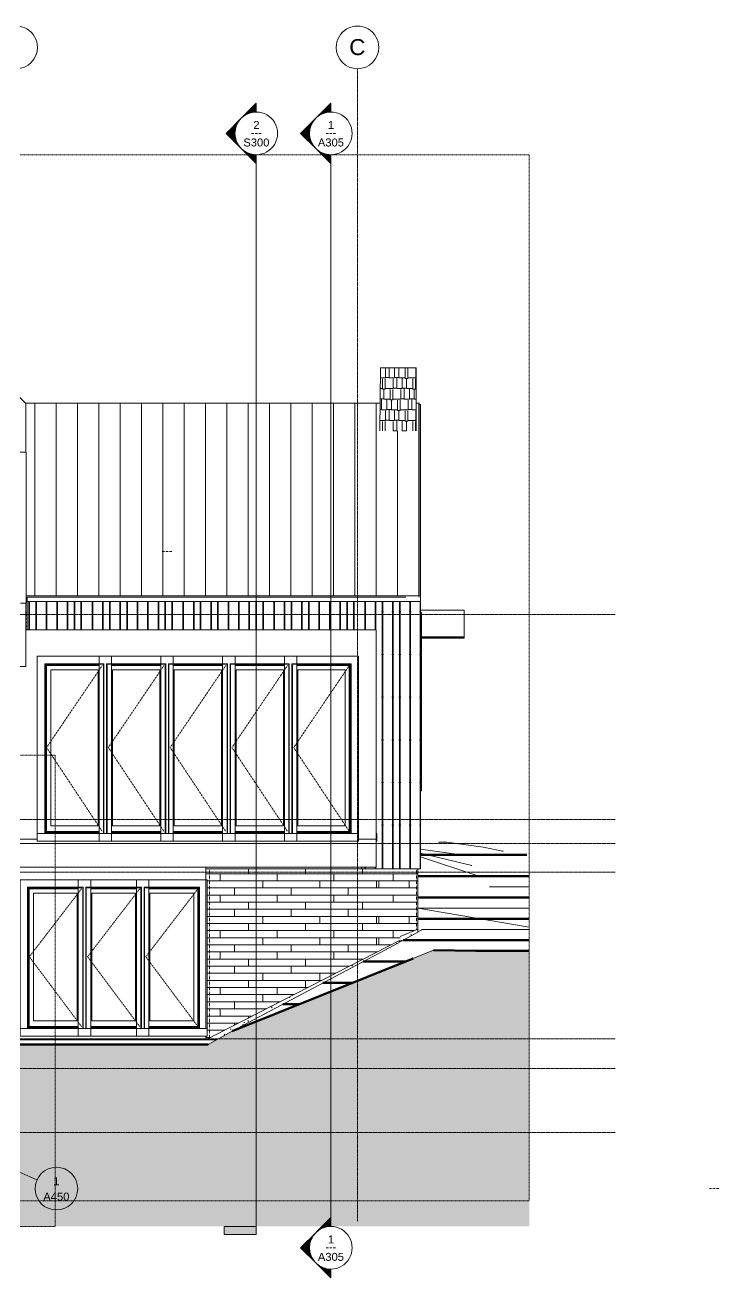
# Model space of a CAD drawing. Header units: inches. Extents: x -8998 to -7518, y -226 to 479.
# Drawn here: x -8622 to -8231, y -226 to 479 of the extents above; entities that cross this region are included whole.
import ezdxf

# ---------------------------------------------------------------- set-up
doc = ezdxf.new("R2010")
doc.units = ezdxf.units.IN
doc.header["$MEASUREMENT"] = 0
for name, pattern in [('Aligning Line 1_8_', [0.25, 0.125, -0.125]), ('Dash 1_16_', [0.12499999999999999, 0.06249999999999999, -0.06249999999999999]), ('Grid Line 1_2_', [0.8749999999999999, 0.4999999999999999, -0.125, 0.125, -0.125])]:
    doc.linetypes.add(name, pattern=pattern)
for name, color, linetype, lineweight in [('A-ANNO-SYMB', 150, 'Continuous', 9), ('A-CLNG', 13, 'Continuous', 18), ('A-DETL-1', 90, 'Dash 1_16_', 9), ('A-FLOR', 192, 'Continuous', 18), ('A-FLOR-LEVL-1', 51, 'Grid Line 1_2_', 9), ('A-GLAZ', 151, 'Continuous', 18), ('A-GLAZ-1', 151, 'Continuous', 9), ('A-GLAZ-2', 151, 'Dash 1_16_', 9), ('A-GLAZ-CWMG', 51, 'Continuous', 9), ('A-ROOF', 132, 'Continuous', 18), ('A-ROOF-PATT-1', 132, 'Continuous', 9), ('A-WALL', 113, 'Continuous', 18), ('A-WALL-PATT-1', 111, 'Continuous', 9), ('C-TOPO', 7, 'Continuous', 9), ('C-TOPO-1', 7, 'Continuous', 60), ('C-TOPO-MAJR', 7, 'Continuous', 80), ('G-ANNO-SYMB', 111, 'Aligning Line 1_8_', 9), ('G-ANNO-SYMB-1', 111, 'Continuous', 9), ('I-WALL', 2, 'Continuous', 18), ('S-BEAM', 12, 'Continuous', 9), ('S-FNDN', 32, 'Continuous', 18), ('S-GRID-1', 1, 'Grid Line 1_2_', 9), ('S-GRID-IDEN', 1, 'Continuous', 9)]:
    doc.layers.add(name, color=color, linetype=linetype, lineweight=lineweight)
doc.styles.add('Arial', font='arial.ttf', dxfattribs={"height": 8.999999999999993})
doc.styles.add('Arial_1', font='arial.ttf', dxfattribs={"height": 4.499999999999996})
doc.styles.add('Century Gothic', font='ufonts.com_century-gothic.ttf', dxfattribs={"height": 4.499999999999996})
pattern_1 = [(0, (-8602.267, 159.762), (15.36, 3.84), [0.634, -10.886, 0.634, -10.886, -61.44]), (0, (-8602.267, 159.762), (15.36, 3.84), [-23.04, 0.634, -22.406, 0.634, -10.886, -26.88]), (0, (-8602.267, 159.762), (15.36, 3.84), [-57.6, 0.634, -7.046, 0.634, -18.566]), (120, (-8596.507, 161.682), (-11.00553755053224, 11.38215020212898), [0.6339999999999999, -10.886, 0.6339999999999999, -10.886, -61.43999999999999]), (120, (-8596.507, 161.682), (-11.00553755053224, 11.38215020212898), [-23.04, 0.6339999999999999, -22.406, 0.6339999999999999, -10.886, -26.88]), (120, (-8596.507, 161.682), (-11.00553755053224, 11.38215020212898), [-57.59999999999999, 0.6339999999999999, -7.045999999999999, 0.6339999999999999, -18.566]), (240, (-8594.587, 169.362), (-4.354462449467752, -15.22215020212898), [0.634, -10.886, 0.634, -10.886, -61.44]), (240, (-8594.587, 169.362), (-4.354462449467752, -15.22215020212898), [-23.04, 0.634, -22.406, 0.634, -10.886, -26.88]), (240, (-8594.587, 169.362), (-4.354462449467752, -15.22215020212898), [-57.6, 0.634, -7.046, 0.634, -18.566])]
pattern_2 = [(90, (-8624.882, -91.375), (-51.125, 3.130503380320422e-15), [24, 0, 0, 0]), (90, (-8619.382, -91.375), (-51.125, 3.130503380320422e-15), [24, 0, 0, 0]), (90, (-8619.007, -91.375), (-51.125, 3.130503380320422e-15), [24, 0, 0, 0]), (90, (-8615.507, -91.375), (-51.125, 3.130503380320422e-15), [24, 0, 0, 0]), (90, (-8615.132, -91.375), (-51.125, 3.130503380320422e-15), [24, 0, 0, 0]), (90, (-8609.632, -91.375), (-51.125, 3.130503380320422e-15), [24, 0, 0, 0]), (90, (-8609.257, -91.375), (-51.125, 3.130503380320422e-15), [24, 0, 0, 0]), (90, (-8597.882, -91.375), (-51.125, 3.130503380320422e-15), [24, 0, 0, 0]), (90, (-8597.507, -91.375), (-51.125, 3.130503380320422e-15), [24, 0, 0, 0]), (90, (-8594.007, -91.375), (-51.125, 3.130503380320422e-15), [24, 0, 0, 0]), (90, (-8593.632, -91.375), (-51.125, 3.130503380320422e-15), [24, 0, 0, 0]), (90, (-8590.132, -91.375), (-51.125, 3.130503380320422e-15), [24, 0, 0, 0]), (90, (-8589.757, -91.375), (-51.125, 3.130503380320422e-15), [24, 0, 0, 0]), (90, (-8583.882, -91.375), (-51.125, 3.130503380320422e-15), [24, 0, 0, 0]), (90, (-8583.507, -91.375), (-51.125, 3.130503380320422e-15), [24, 0, 0, 0]), (90, (-8578.007, -91.375), (-51.125, 3.130503380320422e-15), [24, 0, 0, 0]), (90, (-8577.632, -91.375), (-51.125, 3.130503380320422e-15), [24, 0, 0, 0]), (90, (-8574.132, -91.375), (-51.125, 3.130503380320422e-15), [24, 0, 0, 0]), (90, (-8603.757, -91.375), (-51.125, 3.130503380320422e-15), [24, 0, 0, 0]), (90, (-8603.382, -91.375), (-51.125, 3.130503380320422e-15), [24, 0, 0, 0])]

# ---------------------------------------------------------------- blocks, each defined once
blk = doc.blocks.new('Walls 1 - Walls 1-1121987-Section 36')
at = {"layer": 'A-WALL-PATT-1'}
h = blk.add_hatch(dxfattribs=at)
h.set_pattern_fill('FP_3', color=256, style=0, pattern_type=2)
h.set_pattern_definition([(0, (-8412.499, 202.313), (12.75, 6), [3, -2.5, 3.5, -1.5, -6.5]), (0, (-8412.499, 202.313), (12.75, 6), [-10.5, 4.5, -2]), (0, (-8409.499, 202.563), (12.75, 6), [2.5, -9.5, 2, -3]), (0, (-8403.499, 201.938), (12.75, 6), [1.5, -15.5]), (90, (-8412.499, 202.313), (-4.25, 6), [5.75, -18.25]), (90, (-8409.499, 202.313), (-4.25, 6), [5.625, -18.375]), (90, (-8406.999, 202.313), (-4.25, 6), [5.25, -18.75]), (90, (-8403.499, 201.938), (-4.25, 6), [5.75, -18.25]), (90, (-8401.999, 201.938), (-4.25, 6), [5.75, -18.25]), (90, (-8397.499, 202.313), (-4.25, 6), [5.5, -18.5])])
h.paths.add_polyline_path([(-8421.964250993546, 250.461730966925), (-8401.569381337622, 250.461730966925), (-8401.569381337622, 286.0000000000001), (-8421.569381337624, 286.0000000000001), (-8421.912341129982, 255.1336186876528)], flags=0)
at = {"layer": 'A-WALL'}
for p, q in [((-8421.964250993546, 250.461730966925), (-8421.569381337622, 286.0000000000001)), ((-8421.569381337622, 286.0000000000001), (-8401.569381337622, 286.0000000000001)), ((-8401.569381337622, 286.0000000000001), (-8401.569381337622, 250.461730966925))]:
    blk.add_line(p, q, dxfattribs=at)
blk = doc.blocks.new('Window-Picture-Andersen-A_Series - 39-1_4_ x 39-1_4_-2458052-Section 36')
at = {"layer": 'A-GLAZ-1'}
for p, q in [((-8398.881881505358, 132.6875000000059), (-8399.069381505358, 132.7205613088888)), ((-8399.069381505358, 128.3750000000055), (-8398.881881505358, 128.3750000000055)), ((-8398.881881505358, 128.3750000000055), (-8398.881881505358, 132.6875000000059))]:
    blk.add_line(p, q, dxfattribs=at)
blk = doc.blocks.new('Rectangular Mullion - Profile_Polycarbonate_Upper and left-1968211-Section 36')
at = {"layer": 'A-GLAZ-CWMG'}
for p, q in [((-8398.569381505358, 133.1249999999997), (-8398.569381505358, 48.000000000051)), ((-8398.569381505358, 48.000000000051), (-8399.069381505358, 48.000000000051))]:
    blk.add_line(p, q, dxfattribs=at)
blk = doc.blocks.new('Window-Casement-Andersen-A_Series - ACW21080-2462604-Section 36')
at = {"layer": 'A-GLAZ-1'}
for p, q in [((-8423.694381337627, 24.06250000000096), (-8424.006881337626, 24.1176021814724)), ((-8423.694381337627, 19.75000000000056), (-8423.694381337627, 24.06250000000096)), ((-8424.006881337626, 19.75000000000056), (-8423.694381337627, 19.75000000000056))]:
    blk.add_line(p, q, dxfattribs=at)
blk = doc.blocks.new('Window-Casement-Andersen-A_Series - ACW21080-2462684-Section 36')
at = {"layer": 'A-GLAZ-1'}
for p, q in [((-8545.194381421506, 123.7500000000009), (-8545.194381421506, 24.11769034496276)), ((-8503.444381421505, 123.7500000000009), (-8545.194381421506, 123.7500000000009)), ((-8503.444381421505, 123.7500000000009), (-8503.444381421505, 24.11769034496279)), ((-8540.694381421506, 24.11769034496277), (-8540.694381421506, 119.2500000000008)), ((-8540.694381421506, 119.2500000000008), (-8507.944381421506, 119.2500000000008)), ((-8538.194381421505, 118.8750000000008), (-8510.444381421506, 118.8750000000008)), ((-8510.444381421506, 118.517102086223), (-8538.194381421505, 118.517102086223)), ((-8537.631881421505, 116.1875000000008), (-8537.631881421505, 28.36328124999998)), ((-8537.631881421505, 116.1875000000008), (-8511.006881421505, 116.1875000000008)), ((-8511.006881421505, 28.36328124999998), (-8511.006881421505, 116.1875000000008)), ((-8507.944381421506, 119.2500000000008), (-8507.944381421506, 24.11769034496279)), ((-8537.631881421505, 28.36328124999998), (-8511.006881421505, 28.36328124999998)), ((-8540.694381421506, 24.11769034496277), (-8545.194381421506, 24.11769034496277)), ((-8545.194381421506, 24.11769034496277), (-8545.194381421506, 24.06250000000096)), ((-8503.444381421505, 24.06250000000096), (-8545.194381421506, 24.06250000000096)), ((-8545.194381421506, 24.06250000000096), (-8545.194381421506, 19.75000000000056)), ((-8510.444381421506, 25.23189791377804), (-8538.194381421505, 25.23189791377804)), ((-8538.194381421505, 24.87500000000021), (-8510.444381421506, 24.87500000000021)), ((-8510.444381421506, 24.25000000000095), (-8538.194381421505, 24.25000000000095)), ((-8503.444381421505, 24.11769034496279), (-8507.944381421506, 24.11769034496279)), ((-8503.444381421505, 24.11769034496279), (-8503.444381421505, 24.06250000000096)), ((-8503.444381421505, 24.06250000000096), (-8503.444381421505, 19.75000000000056)), ((-8545.194381421506, 19.75000000000056), (-8503.444381421505, 19.75000000000056))]:
    blk.add_line(p, q, dxfattribs=at)
at = {"layer": 'A-GLAZ-2'}
for p, q in [((-8508.663131421505, 118.517102086223), (-8539.961483507726, 72.39605104311167)), ((-8539.961483507726, 72.39605104311165), (-8508.663131421505, 25.23189791377804))]:
    blk.add_line(p, q, dxfattribs=at)
blk = doc.blocks.new('Window-Casement-Andersen-A_Series - ACW21080-V5-Section 36')
at = {"layer": 'A-GLAZ-1'}
for p, q in [((-8475.694381421508, 123.7500000000009), (-8475.694381421508, 24.11769034496276)), ((-8433.944381421506, 123.7500000000009), (-8475.694381421508, 123.7500000000009)), ((-8433.944381421506, 123.7500000000009), (-8433.944381421506, 24.11769034496279)), ((-8471.194381421508, 24.11769034496277), (-8471.194381421508, 119.2500000000008)), ((-8471.194381421508, 119.2500000000008), (-8438.444381421508, 119.2500000000008)), ((-8468.694381421506, 118.8750000000008), (-8438.819381421508, 118.8750000000008)), ((-8439.163131421506, 118.517102086223), (-8468.694381421506, 118.517102086223)), ((-8468.131881421506, 116.1875000000008), (-8468.131881421506, 28.36328124999998)), ((-8468.131881421506, 116.1875000000008), (-8441.506881421506, 116.1875000000008)), ((-8441.506881421506, 28.36328124999998), (-8441.506881421506, 116.1875000000008)), ((-8439.163131421506, 118.517102086223), (-8439.163131421506, 25.23189791377804)), ((-8438.819381421508, 24.87500000000022), (-8438.819381421508, 118.8750000000008)), ((-8438.444381421508, 119.2500000000008), (-8438.444381421508, 24.11769034496279)), ((-8468.131881421506, 28.36328124999998), (-8441.506881421506, 28.36328124999998)), ((-8471.194381421508, 24.11769034496277), (-8475.694381421508, 24.11769034496277)), ((-8475.694381421508, 24.11769034496277), (-8475.694381421508, 24.06250000000096)), ((-8433.944381421506, 24.06250000000096), (-8475.694381421508, 24.06250000000096)), ((-8475.694381421508, 24.06250000000096), (-8475.694381421508, 19.75000000000056)), ((-8439.163131421506, 25.23189791377804), (-8468.694381421506, 25.23189791377804)), ((-8468.694381421506, 24.87500000000021), (-8438.819381421508, 24.87500000000021)), ((-8438.444381421508, 24.25000000000095), (-8468.694381421506, 24.25000000000095)), ((-8433.944381421506, 24.11769034496279), (-8438.444381421508, 24.11769034496279)), ((-8433.944381421506, 24.11769034496279), (-8433.944381421506, 24.06250000000096)), ((-8433.944381421506, 24.06250000000096), (-8433.944381421506, 19.75000000000056)), ((-8475.694381421508, 19.75000000000056), (-8433.944381421506, 19.75000000000056))]:
    blk.add_line(p, q, dxfattribs=at)
at = {"layer": 'A-GLAZ-2'}
for p, q in [((-8439.163131421506, 118.517102086223), (-8470.461483507728, 72.39605104311167)), ((-8470.461483507728, 72.39605104311165), (-8439.163131421506, 25.23189791377804))]:
    blk.add_line(p, q, dxfattribs=at)
blk = doc.blocks.new('Window-Casement-Andersen-A_Series - ACW21080-V6-Section 36')
at = {"layer": 'A-GLAZ-1'}
for p, q in [((-8614.694381421505, 123.7500000000009), (-8614.694381421505, 24.11769034496276)), ((-8572.944381421503, 123.7500000000009), (-8614.694381421505, 123.7500000000009)), ((-8572.944381421503, 123.7500000000009), (-8572.944381421503, 24.11769034496279)), ((-8610.194381421505, 24.11769034496277), (-8610.194381421505, 119.2500000000008)), ((-8610.194381421505, 119.2500000000008), (-8577.444381421505, 119.2500000000008)), ((-8609.819381421505, 118.8750000000008), (-8579.944381421505, 118.8750000000008)), ((-8609.819381421505, 118.8750000000008), (-8609.819381421505, 24.87500000000021)), ((-8579.944381421505, 118.517102086223), (-8609.461483507725, 118.517102086223)), ((-8609.461483507725, 25.23189791377804), (-8609.461483507725, 118.517102086223)), ((-8607.131881421503, 116.1875000000008), (-8607.131881421503, 28.36328124999998)), ((-8607.131881421503, 116.1875000000008), (-8580.506881421503, 116.1875000000008)), ((-8580.506881421503, 28.36328124999998), (-8580.506881421503, 116.1875000000008)), ((-8577.444381421505, 119.2500000000008), (-8577.444381421505, 24.11769034496279)), ((-8607.131881421503, 28.36328124999998), (-8580.506881421503, 28.36328124999998)), ((-8610.194381421505, 24.11769034496277), (-8614.694381421505, 24.11769034496277)), ((-8614.694381421505, 24.11769034496277), (-8614.694381421505, 24.06250000000096)), ((-8572.944381421503, 24.06250000000096), (-8614.694381421505, 24.06250000000096)), ((-8614.694381421505, 24.06250000000096), (-8614.694381421505, 19.75000000000056)), ((-8579.944381421505, 24.25000000000095), (-8610.194381421505, 24.25000000000095)), ((-8609.819381421505, 24.87500000000021), (-8579.944381421505, 24.87500000000021)), ((-8579.944381421505, 25.23189791377804), (-8609.461483507725, 25.23189791377804)), ((-8572.944381421503, 24.11769034496279), (-8577.444381421505, 24.11769034496279)), ((-8572.944381421503, 24.11769034496279), (-8572.944381421503, 24.06250000000096)), ((-8572.944381421503, 24.06250000000096), (-8572.944381421503, 19.75000000000056)), ((-8614.694381421505, 19.75000000000056), (-8572.944381421503, 19.75000000000056))]:
    blk.add_line(p, q, dxfattribs=at)
at = {"layer": 'A-GLAZ-2'}
for p, q in [((-8578.163131421503, 118.517102086223), (-8609.461483507725, 72.39605104311167)), ((-8609.461483507725, 72.39605104311165), (-8578.163131421503, 25.23189791377804))]:
    blk.add_line(p, q, dxfattribs=at)
blk = doc.blocks.new('Walls 4 - Walls 2-1996288-Section 36')
at = {"layer": 'A-WALL'}
for p, q in [((-8629.506881505384, 238.4999999998936), (-8620.881881505384, 238.4999999998936)), ((-8629.506881505384, 197.7499999998929), (-8629.506881505384, 238.4999999998936)), ((-8620.881881505384, 153.6250000000009), (-8620.881881505384, 238.4999999998936)), ((-8629.506881505384, 154.2499999998918), (-8629.506881505384, 193.4374999998925)), ((-8620.881881505384, 153.6250000000009), (-8624.13858227842, 153.6250000000009))]:
    blk.add_line(p, q, dxfattribs=at)
blk = doc.blocks.new('Dimension Lumber - GLULAM - 5_125 in_ x 15_125 in_-2000026-Section 36')
at = {"layer": 'S-BEAM'}
h = blk.add_hatch(dxfattribs=at)
h.set_pattern_fill('FP_15', color=256, style=0, pattern_type=2)
h.set_pattern_definition([(180, (-8491.569, 140.687), (2.449293598294706e-16, 2), [])])
h.paths.add_polyline_path([(-8399.06938150536, 133.1249999999997), (-8398.569381505356, 133.1249999999997), (-8398.569381505356, 148.2499999999997), (-8399.06938150536, 148.2499999999997), (-8399.06938150536, 142.1251186876528)], flags=0)
h.paths.add_polyline_path([(-8621.131881505386, 138.6249999999997), (-8620.304381505382, 138.6249999999997), (-8620.304381505382, 148.2499999999997), (-8621.131881505386, 148.2499999999997), (-8621.131881505386, 142.1251186876528)], flags=0)
for p, q in [((-8621.131881505386, 148.2499999999997), (-8620.30438150538, 148.2499999999997)), ((-8399.06938150536, 148.2499999999997), (-8398.569381505356, 148.2499999999997)), ((-8398.569381505356, 148.2499999999997), (-8398.569381505356, 133.1249999999997)), ((-8398.569381505356, 133.1249999999997), (-8399.06938150536, 133.1249999999997))]:
    blk.add_line(p, q, dxfattribs=at)
blk = doc.blocks.new('Window-Casement-Andersen-A_Series - ACW2868-2462844-Section 36')
at = {"layer": 'A-GLAZ-1'}
for p, q in [((-8624.398197061104, -85.53577525563448), (-8624.398197061104, -1.903465600596021)), ((-8584.648197061104, -1.903465600596032), (-8624.398197061104, -1.903465600596032)), ((-8619.898197061104, -85.53577525563448), (-8619.898197061104, -6.403465600596127)), ((-8619.898197061104, -6.403465600596138), (-8589.148197061104, -6.403465600596138)), ((-8619.523197061104, -6.778465600596095), (-8591.648197061106, -6.778465600596106)), ((-8619.523197061104, -84.77846560059692), (-8619.523197061104, -6.778465600596095)), ((-8589.148197061104, -6.403465600596138), (-8589.148197061104, -85.53577525563446)), ((-8584.648197061104, -1.903465600596032), (-8584.648197061104, -85.53577525563446)), ((-8591.648197061106, -7.136363514373879), (-8619.165299147327, -7.136363514373879)), ((-8619.165299147327, -7.136363514373879), (-8619.165299147327, -84.42156768681912)), ((-8616.835697061104, -81.29018435059719), (-8616.835697061104, -9.465965600596165)), ((-8616.835697061104, -9.465965600596165), (-8592.210697061106, -9.465965600596165)), ((-8592.210697061106, -9.465965600596165), (-8592.210697061106, -81.29018435059719)), ((-8619.165299147327, -84.42156768681912), (-8591.648197061106, -84.42156768681912)), ((-8592.210697061106, -81.29018435059719), (-8616.835697061104, -81.29018435059719)), ((-8624.398197061104, -85.59096560059629), (-8624.398197061104, -85.53577525563448)), ((-8619.898197061104, -85.53577525563448), (-8624.398197061104, -85.53577525563448)), ((-8624.398197061104, -89.90346560059658), (-8624.398197061104, -85.59096560059629)), ((-8624.398197061104, -85.59096560059629), (-8584.648197061104, -85.59096560059629)), ((-8584.648197061104, -89.90346560059658), (-8624.398197061104, -89.90346560059658)), ((-8619.898197061104, -85.40346560059629), (-8591.648197061106, -85.40346560059629)), ((-8591.648197061106, -84.77846560059692), (-8619.523197061104, -84.77846560059692)), ((-8584.648197061104, -85.53577525563446), (-8589.148197061104, -85.53577525563446)), ((-8584.648197061104, -85.53577525563446), (-8584.648197061104, -85.59096560059629)), ((-8584.648197061104, -85.59096560059629), (-8584.648197061104, -89.90346560059658))]:
    blk.add_line(p, q, dxfattribs=at)
at = {"layer": 'A-GLAZ-2'}
for p, q in [((-8589.866947061106, -7.136363514373879), (-8619.165299147327, -45.25741455748538)), ((-8619.165299147327, -45.25741455748538), (-8589.866947061106, -84.42156768681912))]:
    blk.add_line(p, q, dxfattribs=at)
blk = doc.blocks.new('Window-Casement-Andersen-A_Series - ACW2868-V11-Section 36')
at = {"layer": 'A-GLAZ-1'}
for p, q in [((-8591.648197061106, -85.53577525563448), (-8591.648197061106, -1.903465600596021)), ((-8551.898197061106, -1.903465600596032), (-8591.648197061106, -1.903465600596032)), ((-8587.148197061106, -85.53577525563448), (-8587.148197061106, -6.403465600596127)), ((-8587.148197061106, -6.403465600596138), (-8556.398197061106, -6.403465600596138)), ((-8584.648197061104, -6.778465600596095), (-8558.898197061106, -6.778465600596106)), ((-8556.398197061106, -6.403465600596138), (-8556.398197061106, -85.53577525563446)), ((-8551.898197061106, -1.903465600596032), (-8551.898197061106, -85.53577525563446)), ((-8558.898197061106, -7.136363514373879), (-8584.648197061104, -7.136363514373879)), ((-8584.085697061104, -81.29018435059719), (-8584.085697061104, -9.465965600596165)), ((-8584.085697061104, -9.465965600596165), (-8559.460697061106, -9.465965600596165)), ((-8559.460697061106, -9.465965600596165), (-8559.460697061106, -81.29018435059719)), ((-8584.648197061104, -84.42156768681912), (-8558.898197061106, -84.42156768681912)), ((-8559.460697061106, -81.29018435059719), (-8584.085697061104, -81.29018435059719)), ((-8591.648197061106, -85.59096560059629), (-8591.648197061106, -85.53577525563448)), ((-8587.148197061106, -85.53577525563448), (-8591.648197061106, -85.53577525563448)), ((-8591.648197061106, -89.90346560059658), (-8591.648197061106, -85.59096560059629)), ((-8591.648197061106, -85.59096560059629), (-8551.898197061106, -85.59096560059629)), ((-8551.898197061106, -89.90346560059658), (-8591.648197061106, -89.90346560059658)), ((-8558.898197061106, -84.77846560059692), (-8584.648197061104, -84.77846560059692)), ((-8584.648197061104, -85.40346560059629), (-8558.898197061106, -85.40346560059629)), ((-8551.898197061106, -85.53577525563446), (-8556.398197061106, -85.53577525563446)), ((-8551.898197061106, -85.53577525563446), (-8551.898197061106, -85.59096560059629)), ((-8551.898197061106, -85.59096560059629), (-8551.898197061106, -89.90346560059658))]:
    blk.add_line(p, q, dxfattribs=at)
at = {"layer": 'A-GLAZ-2'}
for p, q in [((-8557.116947061106, -7.136363514373879), (-8586.415299147327, -45.25741455748538)), ((-8586.415299147327, -45.25741455748538), (-8557.116947061106, -84.42156768681912))]:
    blk.add_line(p, q, dxfattribs=at)
blk = doc.blocks.new('Window-Casement-Andersen-A_Series - ACW2868-V12-Section 36')
at = {"layer": 'A-GLAZ-1'}
for p, q in [((-8558.898197061106, -85.53577525563448), (-8558.898197061106, -1.903465600596021)), ((-8519.148197061106, -1.903465600596032), (-8558.898197061106, -1.903465600596032)), ((-8554.398197061106, -85.53577525563448), (-8554.398197061106, -6.403465600596127)), ((-8554.398197061106, -6.403465600596138), (-8523.648197061106, -6.403465600596138)), ((-8551.898197061106, -6.778465600596095), (-8524.023197061106, -6.778465600596106)), ((-8524.023197061106, -6.778465600596106), (-8524.023197061106, -84.77846560059693)), ((-8523.648197061106, -6.403465600596138), (-8523.648197061106, -85.53577525563446)), ((-8519.148197061106, -1.903465600596032), (-8519.148197061106, -85.53577525563446)), ((-8524.366947061106, -7.136363514373879), (-8551.898197061106, -7.136363514373879)), ((-8551.335697061106, -81.29018435059719), (-8551.335697061106, -9.465965600596165)), ((-8551.335697061106, -9.465965600596165), (-8526.710697061106, -9.465965600596165)), ((-8526.710697061106, -9.465965600596165), (-8526.710697061106, -81.29018435059719)), ((-8524.366947061106, -84.42156768681912), (-8524.366947061106, -7.136363514373879)), ((-8551.898197061106, -84.42156768681912), (-8524.366947061106, -84.42156768681912)), ((-8526.710697061106, -81.29018435059719), (-8551.335697061106, -81.29018435059719)), ((-8558.898197061106, -85.59096560059629), (-8558.898197061106, -85.53577525563448)), ((-8554.398197061106, -85.53577525563448), (-8558.898197061106, -85.53577525563448)), ((-8558.898197061106, -89.90346560059658), (-8558.898197061106, -85.59096560059629)), ((-8558.898197061106, -85.59096560059629), (-8519.148197061106, -85.59096560059629)), ((-8519.148197061106, -89.90346560059658), (-8558.898197061106, -89.90346560059658)), ((-8524.023197061106, -84.77846560059692), (-8551.898197061106, -84.77846560059692)), ((-8551.898197061106, -85.40346560059629), (-8523.648197061106, -85.40346560059629)), ((-8519.148197061106, -85.53577525563446), (-8523.648197061106, -85.53577525563446)), ((-8519.148197061106, -85.53577525563446), (-8519.148197061106, -85.59096560059629)), ((-8519.148197061106, -85.59096560059629), (-8519.148197061106, -89.90346560059658))]:
    blk.add_line(p, q, dxfattribs=at)
at = {"layer": 'A-GLAZ-2'}
for p, q in [((-8524.366947061106, -7.136363514373879), (-8553.665299147327, -45.25741455748538)), ((-8553.665299147327, -45.25741455748538), (-8524.366947061106, -84.42156768681912))]:
    blk.add_line(p, q, dxfattribs=at)
blk = doc.blocks.new('Grid - Grid Head - Circle-50561-Section 36')
at = {"layer": 'S-GRID-IDEN'}
for radius, start, end in [(11.99999999999994, 359.9999999999994, 180), (11.99999999999997, 179.9999999999999, 359.999999999999)]:
    blk.add_arc((-8434.569381337618, 466.144851089382), radius, start, end, dxfattribs=at)
blk = doc.blocks.new('Section - 3_32_ x 3_8_-54337-Section 36')
at = {"layer": 'G-ANNO-SYMB-1'}
blk.add_hatch(color=256, dxfattribs=at).paths.add_polyline_path([(-8684.16698472335, -196.899083573237), (-8666.16698472335, -196.8990835732372), (-8666.16698472335, -201.3990835732372), (-8684.16698472335, -201.399083573237)], flags=0)
for p, q in [((-8684.16698472335, -196.899083573237), (-8684.16698472335, -201.399083573237)), ((-8666.16698472335, -196.8990835732372), (-8684.16698472335, -196.899083573237)), ((-8666.16698472335, -201.3990835732372), (-8666.16698472335, -196.8990835732372)), ((-8684.16698472335, -201.399083573237), (-8666.16698472335, -201.3990835732372))]:
    blk.add_line(p, q, dxfattribs=at)
blk = doc.blocks.new('Section - Section Head - Filled-22785-Section 36')
at = {"layer": 'G-ANNO-SYMB-1'}
h = blk.add_hatch(color=256, dxfattribs=at)
edge = h.paths.add_edge_path(flags=0)
edge.add_arc((-8666.16698472335, 388.2745239519206), 12.01561779548133, 89.99999999999972, 132.0783950246214, ccw=False)
edge.add_line((-8666.16698472335, 400.2901417474024), (-8666.16698472335, 405.2450867003977))
edge.add_line((-8666.16698472335, 405.2450867003977), (-8674.219212401667, 397.1928590220793))
h = blk.add_hatch(color=256, dxfattribs=at)
edge = h.paths.add_edge_path(flags=0)
edge.add_line((-8674.652266097588, 396.7598053261592), (-8683.137547471826, 388.2745239519206))
edge.add_line((-8683.137547471826, 388.2745239519206), (-8678.16698472335, 388.2745239519206))
edge.add_arc((-8666.16698472335, 388.2745239519205), 11.99999999999945, 135.0000000000002, 180.0000000000001, ccw=False)
h = blk.add_hatch(color=256, dxfattribs=at)
edge = h.paths.add_edge_path(flags=0)
edge.add_arc((-8666.16698472335, 388.2745239519206), 11.99999999999991, 180.0000000000001, 225.0000000000014, ccw=False)
edge.add_line((-8678.16698472335, 388.2745239519206), (-8683.137547471826, 388.2745239519206))
edge.add_line((-8683.137547471826, 388.2745239519206), (-8674.652266097588, 379.789242577682))
h = blk.add_hatch(color=256, dxfattribs=at)
edge = h.paths.add_edge_path(flags=0)
edge.add_line((-8674.219212401667, 379.3561888817619), (-8666.16698472335, 371.3039612034434))
edge.add_line((-8666.16698472335, 371.3039612034434), (-8666.16698472335, 376.2589061564386))
edge.add_arc((-8666.16698472335, 388.2745239519205), 12.01561779548133, 227.9216049753783, 270, ccw=False)
for p, q in [((-8674.219212401667, 397.1928590220793), (-8666.16698472335, 405.2450867003977)), ((-8666.16698472335, 405.2450867003977), (-8666.16698472335, 400.2901417474024)), ((-8683.137547471826, 388.2745239519206), (-8674.652266097588, 396.7598053261592)), ((-8678.16698472335, 388.2745239519206), (-8683.137547471826, 388.2745239519206)), ((-8674.652266097588, 379.789242577682), (-8683.137547471826, 388.2745239519206)), ((-8683.137547471826, 388.2745239519206), (-8678.16698472335, 388.2745239519206)), ((-8666.16698472335, 371.3039612034434), (-8674.219212401667, 379.3561888817619)), ((-8666.16698472335, 376.2589061564386), (-8666.16698472335, 371.3039612034434))]:
    blk.add_line(p, q, dxfattribs=at)
for centre, radius, start, end in [((-8666.16698472335, 388.2901417474024), 11.99999999999991, 89.99999999999972, 269.9999999999994), ((-8666.16698472335, 388.2745239519205), 11.99999999999945, 134.9999999999998, 179.9999999999997), ((-8666.16698472335, 388.2745239519206), 12.01561779548133, 89.99999999999933, 132.0783950246211), ((-8666.16698472335, 388.2901417474024), 12, 269.9999999999996, 90), ((-8666.16698472335, 388.2745239519206), 11.99999999999991, 179.9999999999997, 225.0000000000011), ((-8666.16698472335, 388.2745239519205), 12.01561779548133, 227.9216049753779, 269.9999999999996)]:
    blk.add_arc(centre, radius, start, end, dxfattribs=at)
blk = doc.blocks.new('Section - Callout Head-565430-Section 36')
at = {"layer": 'A-ANNO-SYMB'}
for radius, start, end in [(12, 0, 179.9999999999999), (11.99999999999999, 179.9999999999999, 359.9999999999994)]:
    blk.add_arc((-8603.941737977644, -175.6625533410877), radius, start, end, dxfattribs=at)
at = {"layer": 'A-ANNO-SYMB', "insert": (-8236.992128904527, -172.8533640730273), "char_height": 4.499999999999996, "width": 7.726499999999993, "attachment_point": 1, "style": 'Century Gothic'}
blk.add_mtext('---', dxfattribs=at)

msp = doc.modelspace()

# ---------------------------------------------------------------- hatches: boundary and pattern name
at = {"layer": 'A-ROOF-PATT-1'}
h = msp.add_hatch(dxfattribs=at)
h.set_pattern_fill('FP_7', color=256, style=0, pattern_type=2)
h.set_pattern_definition([(90, (0, 1404.034), (-12, 7.347880794884119e-16), [])])
h.paths.add_polyline_path([(-8620.881881505382, 157.6735060918386), (-8399.819381505356, 157.6735060918386), (-8399.819381505356, 266.0153029669466), (-8401.569381337622, 266.0153029669466), (-8401.569381337622, 250.4617309669246), (-8421.964250993546, 250.4617309669247), (-8421.79143352688, 266.0153029669464), (-8621.252855820823, 266.0153029669455), (-8621.131881505384, 265.8943286515068), (-8621.131881505384, 238.4999999998936), (-8620.881881505382, 238.4999999998936), (-8620.881881505382, 158.0201206156266)], flags=0)
at = {"layer": 'A-WALL-PATT-1'}
h = msp.add_hatch(dxfattribs=at)
h.set_pattern_fill('FP_8', color=256, style=0, pattern_type=2)
h.set_pattern_definition([(90, (-8624.882, 114.302), (-51.125, 3.130503380320422e-15), [24, 0, 0, 0]), (90, (-8619.382, 114.302), (-51.125, 3.130503380320422e-15), [24, 0, 0, 0]), (90, (-8619.007, 114.302), (-51.125, 3.130503380320422e-15), [24, 0, 0, 0]), (90, (-8615.507, 114.302), (-51.125, 3.130503380320422e-15), [24, 0, 0, 0]), (90, (-8615.132, 114.302), (-51.125, 3.130503380320422e-15), [24, 0, 0, 0]), (90, (-8609.632, 114.302), (-51.125, 3.130503380320422e-15), [24, 0, 0, 0]), (90, (-8609.257, 114.302), (-51.125, 3.130503380320422e-15), [24, 0, 0, 0]), (90, (-8597.882, 114.302), (-51.125, 3.130503380320422e-15), [24, 0, 0, 0]), (90, (-8597.507, 114.302), (-51.125, 3.130503380320422e-15), [24, 0, 0, 0]), (90, (-8594.007, 114.302), (-51.125, 3.130503380320422e-15), [24, 0, 0, 0]), (90, (-8593.632, 114.302), (-51.125, 3.130503380320422e-15), [24, 0, 0, 0]), (90, (-8590.132, 114.302), (-51.125, 3.130503380320422e-15), [24, 0, 0, 0]), (90, (-8589.757, 114.302), (-51.125, 3.130503380320422e-15), [24, 0, 0, 0]), (90, (-8583.882, 114.302), (-51.125, 3.130503380320422e-15), [24, 0, 0, 0]), (90, (-8583.507, 114.302), (-51.125, 3.130503380320422e-15), [24, 0, 0, 0]), (90, (-8578.007, 114.302), (-51.125, 3.130503380320422e-15), [24, 0, 0, 0]), (90, (-8577.632, 114.302), (-51.125, 3.130503380320422e-15), [24, 0, 0, 0]), (90, (-8574.132, 114.302), (-51.125, 3.130503380320422e-15), [24, 0, 0, 0]), (90, (-8603.757, 114.302), (-51.125, 3.130503380320422e-15), [24, 0, 0, 0]), (90, (-8603.382, 114.302), (-51.125, 3.130503380320422e-15), [24, 0, 0, 0])])
h.paths.add_polyline_path([(-8624.891540324983, 117.9375000000014), (-8621.131881505384, 117.9375000000014), (-8621.131881505384, 153.6250000000009), (-8624.138582278418, 153.6250000000009), (-8624.138582278418, 149.9374999998914), (-8629.381881505384, 149.9374999998913), (-8629.381881505384, 117.9375000000014)], flags=0)
h.paths.add_polyline_path([(-8621.842202321253, 238.4999999998936), (-8621.131881505384, 238.4999999998936), (-8621.131881505384, 265.8943286515068), (-8629.381881505384, 274.1443286515048), (-8629.381881505384, 241.4374999998932), (-8624.138582278418, 241.4374999998932), (-8624.138582278418, 238.4999999998936)], flags=0)
h = msp.add_hatch(dxfattribs=at)
h.set_pattern_fill('FP_6', color=256, style=0, pattern_type=2)
h.set_pattern_definition(pattern_2)
h.paths.add_polyline_path([(-8432.319381337617, 4.249999999999885), (-8407.319381505358, 4.249999999999885), (-8407.319381505358, 154.553342496373), (-8620.30438150538, 154.5533424962896), (-8620.30438150538, 138.6249999999997), (-8424.006881337626, 138.6249999999997), (-8424.006881337626, 24.1176021814723), (-8423.694381337626, 24.06250000000088), (-8423.694381337626, 19.75000000000037), (-8424.006881337626, 19.75000000000037), (-8424.006881337626, 5.124999999999772), (-8432.319381337617, 5.124999999999772)], flags=0)
h = msp.add_hatch(dxfattribs=at)
h.set_pattern_fill('FP_6', color=256, style=0, pattern_type=2)
h.set_pattern_definition(pattern_2)
h.paths.add_polyline_path([(-8407.319381505358, 4.249999999999885), (-8399.069381505358, 4.249999999999885), (-8399.069381505358, 154.5533424963764), (-8407.319381505358, 154.5533424963732), (-8407.319381505358, 29.11661868765281)], flags=0)
h = msp.add_hatch(dxfattribs=at)
h.set_pattern_fill('FP_5', color=256, style=0, pattern_type=2)
h.set_pattern_definition([(0, (-8519.819, -90.575), (0, 4), []), (90, (-8519.819, -90.575), (-7.999999999999999, 8), [4, -28]), (90, (-8503.819, -86.575), (-7.999999999999999, 8), [4, -28])])
h.paths.add_polyline_path([(-8519.786416330935, -91.9999980926517), (-8422.569381505356, -42.07499999997417), (-8422.569381505356, 4.249999999999885), (-8519.819381505356, 4.249999999999885), (-8519.819381505356, -1.903465600596234), (-8519.148197061106, -1.903465600596234), (-8519.148197061106, -89.90346560059685), (-8519.819381505356, -89.90346560059685), (-8519.819381505356, -91.9999980926517)], flags=0)
h = msp.add_hatch(dxfattribs=at)
h.set_pattern_fill('FP_11', color=256, style=0, pattern_type=2)
h.set_pattern_definition([(0, (-8422.569, -90.575), (0, 4), []), (90, (-8422.569, -90.575), (-7.999999999999999, 8), [4, -28]), (90, (-8406.569, -86.575), (-7.999999999999999, 8), [4, -28])])
h.paths.add_polyline_path([(-8422.569381505356, -42.07499999998884), (-8410.569381505358, -35.91249999999479), (-8410.569381505358, 4.249999999999885), (-8422.569381505356, 4.249999999999885), (-8422.569381505356, -40.00045394897494)], flags=0)
h = msp.add_hatch(dxfattribs=at)
h.set_pattern_fill('FP_9', color=256, style=0, pattern_type=2)
h.set_pattern_definition([(0, (-8405.569, -90.575), (0, 4), []), (90, (-8405.569, -90.575), (-7.999999999999999, 8), [4, -28]), (90, (-8389.569, -86.575), (-7.999999999999999, 8), [4, -28])])
h.paths.add_polyline_path([(-8410.569381505353, -33.85833333333192), (-8400.569381505358, -29.7500000000021), (-8400.569381505358, 4.249999999999715), (-8410.569381505358, 4.249999999999715), (-8410.569381505353, -31.50769901275669)], flags=0)
h = msp.add_hatch(dxfattribs=at)
h.set_pattern_fill('FP_4', color=256, style=0, pattern_type=2)
h.set_pattern_definition(pattern_1)
h.paths.add_polyline_path([(-8410.569381505358, -36.87238896696743), (-8400.569381505358, -31.50769901275669), (-8400.569381505358, -29.7500000000021), (-8410.569381505358, -33.85833333333465), (-8410.569381505358, -34.1094322516098)], flags=0)
h = msp.add_hatch(dxfattribs=at)
h.set_pattern_fill('FP_4', color=256, style=0, pattern_type=2)
h.set_pattern_definition(pattern_1)
h.paths.add_polyline_path([(-8518.658744954964, -91.9999980926517), (-8513.939885795817, -91.9999980926517), (-8504.985712219082, -87.05987827862042), (-8422.569381505356, -43.27762396202484), (-8422.569381505356, -42.07499999997417), (-8519.786416330935, -91.9999980926517)], flags=0)
h = msp.add_hatch(dxfattribs=at)
h.set_pattern_fill('FP_4', color=256, style=0, pattern_type=2)
h.set_pattern_definition(pattern_1)
h.paths.add_polyline_path([(-8422.569381505356, -43.27762396202484), (-8411.992040324983, -37.63557920448977), (-8410.569381505358, -36.87238896696743), (-8410.569381505358, -35.91249999999479), (-8422.569381505356, -42.07499999998884)], flags=0)
h = msp.add_hatch(dxfattribs=at)
h.set_pattern_fill('FP_4', color=256, style=0, pattern_type=2)
h.set_pattern_definition(pattern_1)
h.paths.add_polyline_path([(-8523.070040324983, -91.9999980926517), (-8519.819381505356, -91.9999980926517), (-8519.819381505356, -91.37499999995013), (-8692.569381505358, -91.37499999995013), (-8692.569381505358, -91.9999980926517), (-8523.398197061104, -91.9999980926517)], flags=0)
at = {"layer": 'C-TOPO'}
msp.add_hatch(color=256, dxfattribs=at).paths.add_polyline_path([(-8662.509474852037, -196.9003813123472), (-8337.940040324984, -196.9003813123472), (-8337.940040324984, -42.00000000000033), (-8367.992460044861, -42.00000000000033), (-8391.747403177145, -41.6337964498337), (-8504.98710903093, -87.06043861628187), (-8518.529564029755, -94.5322837967755), (-8692.819381505371, -94.5322837967755), (-8692.819381505371, -145.0000000000003), (-8685.819381505358, -145.0000000000003), (-8685.819381505358, -157.0000000000003), (-8692.819381505371, -157.0000000000003), (-8692.819381505371, -196.9003813123472), (-8685.819381505358, -196.9003813123472)], flags=0)

# ---------------------------------------------------------------- linework, layer by layer
at = {"layer": 'A-ANNO-SYMB'}
msp.add_line((-8631.755798862561, -163.2635016550453), (-8614.902022456487, -170.7766384684214), dxfattribs=at)
at = {"layer": 'A-CLNG'}
for p, q in [((-8398.569381505355, 134.6249999999998), (-8374.569381505358, 134.6249999999998)), ((-8374.569381505358, 133.8749999999998), (-8398.569381505355, 133.8749999999998)), ((-8374.569381505358, 133.8749999999998), (-8374.569381505358, 134.6249999999998))]:
    msp.add_line(p, q, dxfattribs=at)
at = {"layer": 'A-DETL-1'}
for p, q in [((-8517.819381505358, 4.250000000000589), (-8517.819381505358, -90.98984374995003)), ((-8401.319381505356, 4.250000000000205), (-8401.319381505356, -29.75000000000168))]:
    msp.add_line(p, q, dxfattribs=at)
at = {"layer": 'A-FLOR'}
for p, q in [((-8624.631881505384, 20.87499999999999), (-8614.694381421503, 20.87499999999999)), ((-8433.944381421506, 20.87499999999999), (-8424.006881337626, 20.87499999999999)), ((-8424.006881337626, 5.124999999999998), (-8424.006881337626, 20.87499999999999)), ((-8424.006881337626, 5.124999999999998), (-8644.569381505358, 5.125000000000419))]:
    msp.add_line(p, q, dxfattribs=at)
at = {"layer": 'A-FLOR-LEVL-1'}
for p, q in [((-8289.597217687251, 147.2499999998954), (-8978.717970084555, 147.2499999998882)), ((-8289.597217687251, 32), (-8978.717970084555, 32)), ((-8289.597217687251, 18.37499999999999), (-8978.717970084555, 18.37499999999999)), ((-8289.597217687251, 2.374999999999998), (-8978.717970084555, 2.374999999999998)), ((-8289.597217687251, -91.3749999999497), (-8978.717970084555, -91.3749999999497)), ((-8289.597217687251, -108), (-8978.717970084555, -108)), ((-8289.597217687251, -144), (-8978.717970084555, -144))]:
    msp.add_line(p, q, dxfattribs=at)
at = {"layer": 'A-ROOF'}
for p, q in [((-8421.79143352688, 266.015302966947), (-8621.252855820821, 266.0153029669448)), ((-8399.819381505358, 266.015302966947), (-8401.569381337622, 266.015302966947)), ((-8399.819381505358, 156.9439674962186), (-8399.819381505358, 266.0153029669466)), ((-8620.881881505382, 157.6735060918388), (-8399.819381505358, 157.6735060918388)), ((-8621.131881505384, 148.1735060918388), (-8620.30438150538, 148.1735060918388)), ((-8399.069381505358, 149.6249999999998), (-8374.569381505358, 149.6249999999998)), ((-8374.569381505358, 149.6249999999998), (-8374.569381505358, 134.6249999999998)), ((-8374.569381505358, 133.9999999999998), (-8398.569381505355, 133.9999999999998))]:
    msp.add_line(p, q, dxfattribs=at)
at = {"layer": 'A-WALL'}
for p, q in [((-8424.006881337626, 138.6249999999997), (-8621.131881505384, 138.6249999999997)), ((-8424.006881337626, 20.87499999999999), (-8424.006881337626, 138.6249999999997)), ((-8610.444381421503, 24.11760218147237), (-8610.444381421503, 119.5000000000008)), ((-8610.444381421503, 119.5000000000008), (-8577.194381421505, 119.5000000000008)), ((-8577.194381421505, 119.5000000000008), (-8577.194381421505, 24.11760218147236)), ((-8575.694381421505, 24.11760218147237), (-8575.694381421505, 119.5000000000008)), ((-8575.694381421505, 119.5000000000008), (-8542.444381421505, 119.5000000000008)), ((-8542.444381421505, 119.5000000000008), (-8542.444381421505, 24.11760218147236)), ((-8540.944381421505, 24.11760218147237), (-8540.944381421505, 119.5000000000008)), ((-8540.944381421505, 119.5000000000008), (-8507.694381421506, 119.5000000000008)), ((-8507.694381421506, 119.5000000000008), (-8507.694381421506, 24.11760218147236)), ((-8506.194381421506, 24.11760218147237), (-8506.194381421506, 119.5000000000008)), ((-8506.194381421506, 119.5000000000008), (-8472.944381421506, 119.5000000000008)), ((-8472.944381421506, 119.5000000000008), (-8472.944381421506, 24.11760218147236)), ((-8471.444381421506, 24.11760218147237), (-8471.444381421506, 119.5000000000008)), ((-8471.444381421506, 119.5000000000008), (-8438.194381421508, 119.5000000000008)), ((-8438.194381421508, 119.5000000000008), (-8438.194381421508, 24.11760218147236)), ((-8624.631881505384, 18.37499999999999), (-8424.006881337626, 18.37499999999999)), ((-8519.819381505358, -85.53586341912501), (-8519.819381505358, 5.124999999999942)), ((-8620.148197061106, -85.53586341912505), (-8620.148197061106, -6.153465600596131)), ((-8620.148197061106, -6.153465600596131), (-8588.898197061104, -6.153465600596131)), ((-8588.898197061104, -6.153465600596131), (-8588.898197061104, -85.53586341912506)), ((-8587.398197061106, -85.53586341912505), (-8587.398197061106, -6.153465600596141)), ((-8587.398197061106, -6.153465600596141), (-8556.148197061104, -6.153465600596141)), ((-8556.148197061104, -6.153465600596141), (-8556.148197061104, -85.53586341912506)), ((-8554.648197061106, -85.53586341912505), (-8554.648197061106, -6.153465600596131)), ((-8554.648197061106, -6.153465600596131), (-8523.398197061106, -6.153465600596131)), ((-8523.398197061106, -6.153465600596131), (-8523.398197061106, -85.53586341912506)), ((-8632.351289283248, -91.3749999999497), (-8519.819381505358, -91.3749999999497)), ((-8519.819381505358, -91.3749999999497), (-8519.819381505358, -89.90346560059652))]:
    msp.add_line(p, q, dxfattribs=at)
at = {"layer": 'C-TOPO'}
for p, q in [((-8399.069381505358, 15.32357598703754), (-8376.230712890623, 11.99999999999966)), ((-8384.386230468748, 19.09474611282331), (-8389.091203158581, 19.20697152585492)), ((-8363.849121093748, 16.30558633804304), (-8384.386230468748, 19.09474611282331)), ((-8363.849121093748, 16.30558633804304), (-8352.818847656248, 14.21400833129849)), ((-8352.818847656248, 14.21400833129849), (-8352.63821908123, 14.40332366465719)), ((-8399.069381505358, 13.06926593884293), (-8370.230712890623, 5.999999999999829)), ((-8399.069381505358, 10.99643442877993), (-8366.230957031248, -1.70530256582424e-13)), ((-8376.230712890623, 11.99999999999966), (-8378.269063604956, 12.26966283361167)), ((-8370.554647712972, 6.067495627960738), (-8370.230712890623, 5.999999999999829)), ((-8366.762381440778, 0.1614354181974704), (-8366.230957031248, -1.70530256582424e-13)), ((-8360.044012802275, -6.00000000000017), (-8360.230957031248, -6.00000000000017)), ((-8360.230957031248, -6.00000000000017), (-8337.940040324984, -6.00000000000017)), ((-8337.940040324984, -28.67668018599363), (-8400.569091796873, -18.00000000000017)), ((-8400.569091796873, -18.00000000000017), (-8337.940040324984, -18.00000000000017)), ((-8400.569091796873, -18.00000000000017), (-8400.419815802014, -18.00000000000017)), ((-8416.400390624998, -40.00045394897494), (-8400.569091796873, -31.50769901275669)), ((-8398.220214843748, -30.00000000000034), (-8400.569091796873, -31.29228115081804)), ((-8398.220214843748, -30.00000000000034), (-8398.81186562039, -30.32550838625388)), ((-8398.220214843748, -30.00000000000034), (-8397.814090790842, -30.00000000000034)), ((-8398.220214843748, -30.00000000000034), (-8337.940040324984, -30.00000000000034)), ((-8416.400390624998, -40.00045394897494), (-8504.986816406248, -87.06046485900912)), ((-8391.747802734373, -41.63379764556901), (-8504.986816406248, -87.06046485900912)), ((-8416.400390624998, -40.00045394897494), (-8418.202818033024, -40.9919190501103)), ((-8367.992431640623, -42.00000000000033), (-8391.747802734373, -41.63379764556901)), ((-8367.992431640623, -42.00000000000033), (-8337.940040324984, -42.00000000000033)), ((-8367.992431640623, -42.00000000000033), (-8366.232881142132, -42.00000000000033)), ((-8518.529296874998, -94.53228378295931), (-8504.986816406248, -87.06046485900912)), ((-8692.819335937498, -91.9999980926517), (-8600.137207031248, -91.9999980926517)), ((-8692.819335937498, -94.53228950500521), (-8614.217285156248, -94.53228378295931)), ((-8614.217285156248, -94.53228378295931), (-8579.932617187498, -94.53228378295931)), ((-8600.137207031248, -91.9999980926517), (-8579.932617187498, -91.9999980926517)), ((-8579.932617187498, -91.9999980926517), (-8513.939885795817, -91.9999980926517)), ((-8529.287109374998, -94.53228378295931), (-8579.932617187498, -94.53228378295931)), ((-8518.529296874998, -94.53228378295931), (-8529.287109374998, -94.53228378295931)), ((-8518.529296874998, -94.53228378295931), (-8518.407227812848, -94.49159314546647))]:
    msp.add_line(p, q, dxfattribs=at)
at = {"layer": 'C-TOPO-1'}
for p, q in [((-8391.747403177145, -41.63379644983343), (-8367.992460044861, -41.99999999999997)), ((-8367.992460044861, -41.99999999999997), (-8337.940040324984, -41.99999999999997)), ((-8504.98710903093, -87.06043861628156), (-8403.18584492268, -46.22238131234693)), ((-8692.819381505371, -94.53228379677532), (-8614.21772832558, -94.53228379677532)), ((-8614.21772832558, -94.53228379677532), (-8579.932712639431, -94.53228379677532)), ((-8579.932712639431, -94.53228379677532), (-8529.287036703925, -94.53228379677532)), ((-8529.287036703925, -94.53228379677532), (-8518.529564029755, -94.53228379677532))]:
    msp.add_line(p, q, dxfattribs=at)
at = {"layer": 'C-TOPO-MAJR'}
for p, q in [((-8394.707558871829, 11.99999999999966), (-8399.069381505358, 11.99999999999966)), ((-8386.025328180645, -1.70530256582424e-13), (-8400.569381505358, -1.70530256582424e-13)), ((-8355.026088240234, -12.00000000000017), (-8400.569381505358, -12.00000000000017)), ((-8337.940040324984, -24.00000000000034), (-8365.37327707982, -24.00000000000034)), ((-8370.430809618265, -36.00000000000033), (-8408.943289379997, -36.00000000000033)), ((-8364.19885253906, -36.00000000000033), (-8370.430777848644, -36.00000000000033)), ((-8337.940040324984, -36.00000000000033), (-8364.198629188077, -36.00000000000033)), ((-8407.617099528126, -48.00000000000033), (-8431.458886989572, -48.00000000000033)), ((-8437.530745033035, -60.00000000000016), (-8454.04794885762, -60.00000000000016)), ((-8467.444390537943, -72.00000000000016), (-8476.63701072567, -72.00000000000016)), ((-8497.35803604285, -84.00000000000033), (-8499.22607259372, -84.00000000000033))]:
    msp.add_line(p, q, dxfattribs=at)
at = {"layer": 'C-TOPO-MAJR', "flags": 128}
for points in [[(-8352.710428518638, 11.99999999999966), (-8376.231063457451, 11.99999999999966), (-8394.707371879735, 11.99999999999966)], [(-8339.38740803375, 11.99999999999966), (-8348.605772688077, 11.99999999999966), (-8352.71026809294, 11.99999999999966)], [(-8376.162449798774, -1.70530256582424e-13), (-8381.041721123793, -1.70530256582424e-13), (-8386.025025468156, -1.70530256582424e-13)], [(-8337.940040324984, -1.70530256582424e-13), (-8366.231063457457, -1.70530256582424e-13), (-8376.162353515623, -1.70530256582424e-13)], [(-8337.940040324984, -12.00000000000017), (-8349.878765863741, -12.00000000000017), (-8355.0257571873, -12.00000000000017)], [(-8365.37327707982, -24.00000000000034), (-8368.873276995953, -24.00000000000034), (-8400.569381505358, -24.00000000000017)]]:
    msp.add_lwpolyline(points, dxfattribs=at)
at = {"layer": 'G-ANNO-SYMB'}
for p, q in [((-8930.342970084554, 405.7698510893824), (-8337.972217687251, 405.7698510893824)), ((-8337.972217687251, 405.7698510893824), (-8337.972217687251, -182.4828710856818)), ((-8919.925464913023, 68.08485192620259), (-8604.63252882263, 68.08485192620259)), ((-8604.63252882263, 68.08485192620259), (-8604.63252882263, -196.8990835732361)), ((-8337.972217687253, -182.4828710856818), (-8930.342970084555, -182.4828710856818)), ((-8604.632528822633, -196.8990835732361), (-8919.925464913025, -196.8990835732361))]:
    msp.add_line(p, q, dxfattribs=at)
at = {"layer": 'G-ANNO-SYMB-1'}
for p, q in [((-8491.50638563771, 405.7698510893824), (-8491.50638563771, -196.8990835732373)), ((-8449.569381505355, 405.7698510893824), (-8449.569381505355, -196.8990835732373))]:
    msp.add_line(p, q, dxfattribs=at)
at = {"layer": 'I-WALL'}
for p, q in [((-8621.131881505384, 265.8943286515068), (-8749.600631505364, 394.3630786514557)), ((-8621.131881505384, 265.8943286515068), (-8621.131881505384, 238.4999999998936)), ((-8399.069381505358, 265.2857643713263), (-8399.819381505358, 265.2857643713263)), ((-8399.069381505358, 265.2857643713263), (-8399.069381505358, 4.250000000000035)), ((-8620.304381505382, 156.943967496218), (-8620.30438150538, 138.6249999999997)), ((-8407.319381505358, 156.9439674962183), (-8620.30438150538, 156.9439674962181)), ((-8621.131881505384, 153.6250000000009), (-8621.131881505384, 117.9375000000014)), ((-8399.069381505358, 154.5533424963766), (-8620.30438150538, 154.5533424962897)), ((-8869.819381505384, 117.9375000000014), (-8621.131881505384, 117.9375000000014)), ((-8432.319381337618, 5.124999999999964), (-8432.319381337618, 4.250000000000099)), ((-8432.319381337618, 4.250000000000099), (-8399.069381505358, 4.250000000000035))]:
    msp.add_line(p, q, dxfattribs=at)
at = {"layer": 'S-FNDN'}
for p, q in [((-8432.319381337618, 4.25000000000012), (-8519.819381505358, 4.25000000000012)), ((-8400.569381505358, 4.250000000000035), (-8400.569381505358, -31.50790321675151)), ((-8400.569381505358, -29.75000000000182), (-8410.569381505353, -33.85833333333166)), ((-8410.569381505358, -35.9124999999945), (-8519.786416330937, -91.99999809265134))]:
    msp.add_line(p, q, dxfattribs=at)
at = {"layer": 'S-GRID-1'}
msp.add_line((-8434.569381337624, -194), (-8434.569381337624, 454.1448510893824), dxfattribs=at)

# ---------------------------------------------------------------- block references
at = {"layer": 'A-ANNO-SYMB'}
for p in [(-307.7470890346885, 358.2978873421205), (0, 0)]:
    msp.add_blockref('Section - Callout Head-565430-Section 36', p, dxfattribs=at)
at = {"layer": 'A-GLAZ'}
for name, p in [('Window-Picture-Andersen-A_Series - 39-1_4_ x 39-1_4_-2458052-Section 36', (0, 0)), ('Window-Casement-Andersen-A_Series - ACW21080-V6-Section 36', (0, 0)), ('Window-Casement-Andersen-A_Series - ACW21080-2462684-Section 36', (-34.74999999999908, 0)), ('Window-Casement-Andersen-A_Series - ACW21080-2462684-Section 36', (0, 0)), ('Window-Casement-Andersen-A_Series - ACW21080-2462684-Section 36', (34.74999999999908, 0)), ('Window-Casement-Andersen-A_Series - ACW21080-V5-Section 36', (0, 0)), ('Window-Casement-Andersen-A_Series - ACW21080-2462604-Section 36', (0, 0)), ('Window-Casement-Andersen-A_Series - ACW2868-2462844-Section 36', (0, 0)), ('Window-Casement-Andersen-A_Series - ACW2868-V11-Section 36', (0, 0)), ('Window-Casement-Andersen-A_Series - ACW2868-V12-Section 36', (0, 0))]:
    msp.add_blockref(name, p, dxfattribs=at)
at = {"layer": 'A-GLAZ-CWMG'}
msp.add_blockref('Rectangular Mullion - Profile_Polycarbonate_Upper and left-1968211-Section 36', (0, 0), dxfattribs=at)
at = {"layer": 'A-WALL'}
for name in ['Walls 1 - Walls 1-1121987-Section 36', 'Walls 4 - Walls 2-1996288-Section 36']:
    msp.add_blockref(name, (0, 0), dxfattribs=at)
at = {"layer": 'G-ANNO-SYMB-1'}
for name, p in [('Section - Section Head - Filled-22785-Section 36', (174.660599085646, 29.4953271374615)), ('Section - Section Head - Filled-22785-Section 36', (216.5976032180001, 29.4953271374615)), ('Section - 3_32_ x 3_8_-54337-Section 36', (174.660599085646, 0))]:
    msp.add_blockref(name, p, dxfattribs=at)
at = {"layer": 'G-ANNO-SYMB-1', "extrusion": (0, 0, -1), "rotation": 180}
msp.add_blockref('Section - Section Head - Filled-22785-Section 36', (-216.5976032180069, 179.3754403785484), dxfattribs=at)
at = {"layer": 'S-BEAM'}
msp.add_blockref('Dimension Lumber - GLULAM - 5_125 in_ x 15_125 in_-2000026-Section 36', (0, 0), dxfattribs=at)
at = {"layer": 'S-GRID-IDEN'}
for p in [(-192.0000001677584, 0), (0, 0)]:
    msp.add_blockref('Grid - Grid Head - Circle-50561-Section 36', p, dxfattribs=at)

# ---------------------------------------------------------------- texts
at = {"layer": 'A-ANNO-SYMB', "char_height": 4.499999999999996, "attachment_point": 1, "style": 'Arial_1'}
for s, insert, width in [('1', (-8605.686699513844, -169.2129321288241), 4.241999999999996), ('A450', (-8611.308746757939, -177.9050377002587), 17.87699999999998)]:
    msp.add_mtext(s, dxfattribs=dict(at, insert=insert, width=width))
at = {"layer": 'G-ANNO-SYMB-1', "char_height": 4.499999999999996, "attachment_point": 1}
for s, insert, width, style in [('2', (-8493.166873875582, 424.7241693194661), 4.241999999999996, 'Arial_1'), ('1', (-8451.229869743227, 424.7241693194661), 4.241999999999996, 'Arial_1'), ('---', (-8494.49252941894, 420.4708228627733), 7.726499999999994, 'Century Gothic'), ('---', (-8452.555525286585, 420.4708228627733), 7.726499999999994, 'Century Gothic'), ('S300', (-8498.788921119676, 414.9060472247997), 17.87699999999998, 'Arial_1'), ('A305', (-8456.851916987322, 414.9060472247997), 17.87699999999998, 'Arial_1'), ('1', (-8451.229869743227, -201.9447653431532), 4.241999999999996, 'Arial_1'), ('---', (-8452.555525286585, -206.1981117998461), 7.726499999999994, 'Century Gothic'), ('A305', (-8456.851916987322, -211.7628874378196), 17.87699999999998, 'Arial_1')]:
    msp.add_mtext(s, dxfattribs=dict(at, insert=insert, width=width, style=style))
at = {"layer": 'S-GRID-IDEN', "insert": (-8439.201609422978, 470.7888208297113), "char_height": 8.999999999999993, "width": 11.05949999999999, "attachment_point": 1, "style": 'Arial'}
msp.add_mtext('C', dxfattribs=at)

doc.saveas('drawing.dxf')
